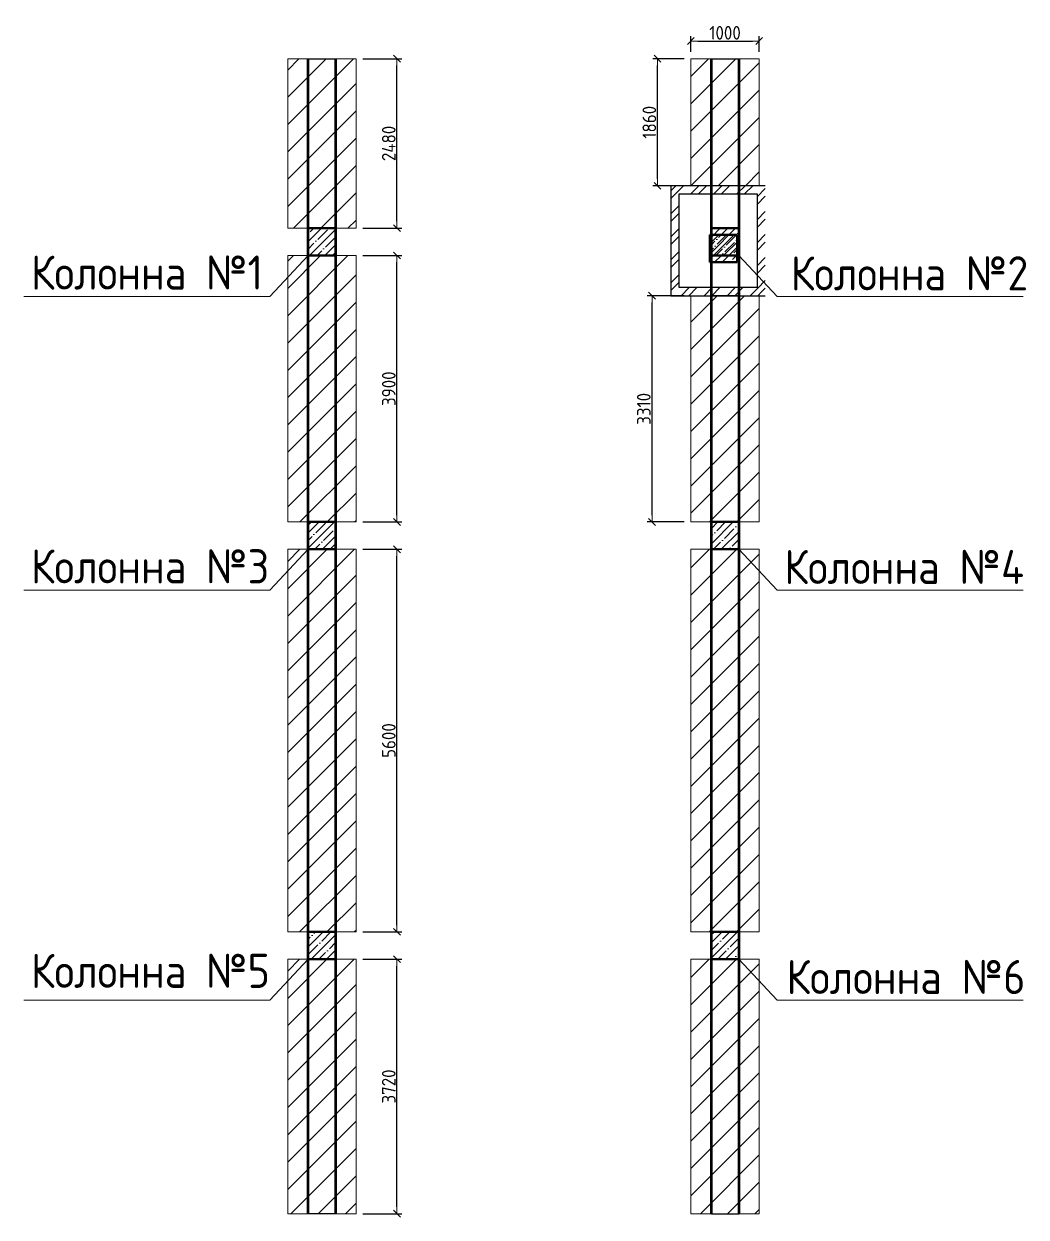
# Model space of a CAD drawing. Header units: millimetres. Extents: x -24360 to 609566, y -391049 to 148426.
# Drawn here: x 470010 to 484677, y -53635 to -36170 of the extents above; entities that cross this region are included whole.
import ezdxf

# ---------------------------------------------------------------- set-up
doc = ezdxf.new("R2010")
doc.units = ezdxf.units.MM
doc.linetypes.add('HIDDEN2', pattern=[4.7625, 3.175, -1.5875])
doc.layers.get('Defpoints').update_dxf_attribs({"color": 140})
for name, color, linetype, lineweight in [('АР_Колонны', 70, 'Continuous', 30), ('АР_Стены ЖБ', 7, 'Continuous', 30), ('АР_Стены кирпич', 32, 'Continuous', 25), ('АР_Стены ПЕНОблок', 52, 'Continuous', 20), ('АР_Штриховка', 8, 'Continuous', 0), ('основной', 250, 'Continuous', 15), ('осново', 7, 'Continuous', 30), ('Потолок штриховка', 200, 'Continuous', 15), ('Размеры', 7, 'Continuous', 15), ('Уголки', 1, 'Continuous', 30)]:
    doc.layers.add(name, color=color, linetype=linetype, lineweight=lineweight)
doc.layers.add('КР_Балки-0.5', color=60, linetype='Continuous', lineweight=50, plot=False)
doc.styles.add('СПДС', font='isocpeur.ttf', dxfattribs={"width": 0.9})
doc.dimstyles.new('Размера А3', dxfattribs={"dimtxt": 200, "dimasz": 100, "dimexe": 70, "dimexo": 100, "dimgap": 20, "dimtad": 1, "dimdec": 0, "dimrnd": 10, "dimzin": 0, "dimdsep": 46, "dimtxsty": 'СПДС', "dimblk": 'ARROWHEAD_6', "dimcen": 1, "dimclrd": 256, "dimclre": 256, "dimclrt": 256, "dimazin": 0, "dimtfac": 1, "dimtdec": 0, "dimtmove": 2, "dimatfit": 3, "dimfxl": 1, "dimtolj": 1, "dimtzin": 0, "dimarcsym": 0})
pattern_1 = [(45, (456049.42, -122660), (-168.3798, 168.3798), []), (45, (456161.68, -122660), (-168.3798, 168.3798), [])]
pattern_2 = [(45, (456070.6, -122560), (-112.2532, 112.2532), []), (45, (456182.85, -122560), (-112.2532, 112.2532), [198.4375, -39.6875, 0, -39.6875])]

# ---------------------------------------------------------------- blocks, each defined once
blk = doc.blocks.new('ARROWHEAD_6')
at = {"color": 0, "linetype": 'Continuous'}
for p, q in [((0, 0), (-1, 0)), ((-0.5, -0.5), (0.5, 0.5))]:
    blk.add_line(p, q, dxfattribs=at)
blk = doc.blocks.new('*D1080')
at = {"layer": 'Defpoints', "color": 0, "lineweight": 15, "transparency": 16777216}
for p in [(474871, -36680), (475470, -36680), (474871, -39160)]:
    blk.add_point(p, dxfattribs=at)
at = {"layer": 'Размеры', "lineweight": -2, "transparency": 16777216}
for p, q in [((474971, -36680), (475540, -36680)), ((475470, -39060), (475470, -36780)), ((474971, -39160), (475540, -39160))]:
    blk.add_line(p, q, dxfattribs=at)
at = {"layer": 'Размеры', "lineweight": -2, "transparency": 16777216, "xscale": 100, "yscale": 100, "zscale": 100}
for p, rotation in [((475470, -36680), 90), ((475470, -39160), 270)]:
    blk.add_blockref('ARROWHEAD_6', p, dxfattribs=dict(at, rotation=rotation))
at = {"layer": 'Размеры', "transparency": 16777216, "insert": (475350, -37920), "char_height": 200, "attachment_point": 5, "rotation": 90, "style": 'СПДС'}
blk.add_mtext('\\A1;2480', dxfattribs=at)
blk = doc.blocks.new('*D1081')
at = {"layer": 'Defpoints', "color": 0, "lineweight": 15, "transparency": 16777216}
for p in [(474871, -39560), (475470, -39560), (474871, -43460)]:
    blk.add_point(p, dxfattribs=at)
at = {"layer": 'Размеры', "lineweight": -2, "transparency": 16777216}
for p, q in [((474971, -39560), (475540, -39560)), ((475470, -43360), (475470, -39660)), ((474971, -43460), (475540, -43460))]:
    blk.add_line(p, q, dxfattribs=at)
at = {"layer": 'Размеры', "lineweight": -2, "transparency": 16777216, "xscale": 100, "yscale": 100, "zscale": 100}
for p, rotation in [((475470, -39560), 90), ((475470, -43460), 270)]:
    blk.add_blockref('ARROWHEAD_6', p, dxfattribs=dict(at, rotation=rotation))
at = {"layer": 'Размеры', "transparency": 16777216, "insert": (475350, -41510), "char_height": 200, "attachment_point": 5, "rotation": 90, "style": 'СПДС'}
blk.add_mtext('\\A1;3900', dxfattribs=at)
blk = doc.blocks.new('*D1082')
at = {"layer": 'Defpoints', "color": 0, "lineweight": 15, "transparency": 16777216}
for p in [(474871, -43860), (475470, -43860), (474871, -49460)]:
    blk.add_point(p, dxfattribs=at)
at = {"layer": 'Размеры', "lineweight": -2, "transparency": 16777216}
for p, q in [((474971, -43860), (475540, -43860)), ((475470, -49360), (475470, -43960)), ((474971, -49460), (475540, -49460))]:
    blk.add_line(p, q, dxfattribs=at)
at = {"layer": 'Размеры', "lineweight": -2, "transparency": 16777216, "xscale": 100, "yscale": 100, "zscale": 100}
for p, rotation in [((475470, -43860), 90), ((475470, -49460), 270)]:
    blk.add_blockref('ARROWHEAD_6', p, dxfattribs=dict(at, rotation=rotation))
at = {"layer": 'Размеры', "transparency": 16777216, "insert": (475350, -46660), "char_height": 200, "attachment_point": 5, "rotation": 90, "style": 'СПДС'}
blk.add_mtext('\\A1;5600', dxfattribs=at)
blk = doc.blocks.new('*D1083')
at = {"layer": 'Defpoints', "color": 0, "lineweight": 15, "transparency": 16777216}
for p in [(474871, -49860), (475470, -49860), (474871, -53585)]:
    blk.add_point(p, dxfattribs=at)
at = {"layer": 'Размеры', "lineweight": -2, "transparency": 16777216}
for p, q in [((474971, -49860), (475540, -49860)), ((475470, -53485), (475470, -49960)), ((474971, -53585), (475540, -53585))]:
    blk.add_line(p, q, dxfattribs=at)
at = {"layer": 'Размеры', "lineweight": -2, "transparency": 16777216, "xscale": 100, "yscale": 100, "zscale": 100}
for p, rotation in [((475470, -49860), 90), ((475470, -53585), 270)]:
    blk.add_blockref('ARROWHEAD_6', p, dxfattribs=dict(at, rotation=rotation))
at = {"layer": 'Размеры', "transparency": 16777216, "insert": (475350, -51723), "char_height": 200, "attachment_point": 5, "rotation": 90, "style": 'СПДС'}
blk.add_mtext('\\A1;3720', dxfattribs=at)
blk = doc.blocks.new('*D1093')
at = {"layer": 'Defpoints', "color": 0, "lineweight": 15, "transparency": 16777216}
for p in [(479283, -36680), (479771, -36680), (479771, -38540)]:
    blk.add_point(p, dxfattribs=at)
at = {"layer": 'Размеры', "lineweight": -2, "transparency": 16777216}
for p, q in [((479671, -36680), (479213, -36680)), ((479283, -38440), (479283, -36780)), ((479671, -38540), (479213, -38540))]:
    blk.add_line(p, q, dxfattribs=at)
at = {"layer": 'Размеры', "lineweight": -2, "transparency": 16777216, "xscale": 100, "yscale": 100, "zscale": 100}
for p, rotation in [((479283, -36680), 90), ((479283, -38540), 270)]:
    blk.add_blockref('ARROWHEAD_6', p, dxfattribs=dict(at, rotation=rotation))
at = {"layer": 'Размеры', "transparency": 16777216, "insert": (479163, -37610), "char_height": 200, "attachment_point": 5, "rotation": 90, "style": 'СПДС'}
blk.add_mtext('\\A1;1860', dxfattribs=at)
blk = doc.blocks.new('*D1094')
at = {"layer": 'Defpoints', "color": 0, "lineweight": 15, "transparency": 16777216}
for p in [(480771, -36421), (479771, -36680), (480771, -36680)]:
    blk.add_point(p, dxfattribs=at)
at = {"layer": 'Размеры', "lineweight": -2, "transparency": 16777216}
for p, q in [((479771, -36580), (479771, -36351)), ((479871, -36421), (480671, -36421)), ((480771, -36580), (480771, -36351))]:
    blk.add_line(p, q, dxfattribs=at)
at = {"layer": 'Размеры', "lineweight": -2, "transparency": 16777216, "xscale": 100, "yscale": 100, "zscale": 100, "rotation": 180}
blk.add_blockref('ARROWHEAD_6', (479771, -36421), dxfattribs=at)
at = {"layer": 'Размеры', "lineweight": -2, "transparency": 16777216, "xscale": 100, "yscale": 100, "zscale": 100}
blk.add_blockref('ARROWHEAD_6', (480771, -36421), dxfattribs=at)
at = {"layer": 'Размеры', "transparency": 16777216, "insert": (480271, -36301), "char_height": 200, "attachment_point": 5, "style": 'СПДС'}
blk.add_mtext('\\A1;1000', dxfattribs=at)
blk = doc.blocks.new('*D1095')
at = {"layer": 'Defpoints', "color": 0, "lineweight": 15, "transparency": 16777216}
for p in [(479202, -40149), (479771, -40149), (479771, -43460)]:
    blk.add_point(p, dxfattribs=at)
at = {"layer": 'Размеры', "lineweight": -2, "transparency": 16777216}
for p, q in [((479671, -40149), (479132, -40149)), ((479202, -43360), (479202, -40249)), ((479671, -43460), (479132, -43460))]:
    blk.add_line(p, q, dxfattribs=at)
at = {"layer": 'Размеры', "lineweight": -2, "transparency": 16777216, "xscale": 100, "yscale": 100, "zscale": 100}
for p, rotation in [((479202, -40149), 90), ((479202, -43460), 270)]:
    blk.add_blockref('ARROWHEAD_6', p, dxfattribs=dict(at, rotation=rotation))
at = {"layer": 'Размеры', "transparency": 16777216, "insert": (479082, -41805), "char_height": 200, "attachment_point": 5, "rotation": 90, "style": 'СПДС'}
blk.add_mtext('\\A1;3310', dxfattribs=at)

msp = doc.modelspace()

# ---------------------------------------------------------------- hatches: boundary and pattern name
at = {"layer": 'АР_Штриховка', "linetype": 'Continuous', "lineweight": 0, "true_color": 0x000000}
h = msp.add_hatch(dxfattribs=at)
h.set_pattern_fill('ANSI32', color=18, scale=25, style=0)
h.set_pattern_definition([(45, (456049.42, -122660), (-168.3798, 168.3798), []), (45, (456161.68, -122660), (-168.3798, 168.3798), [])])
h.paths.add_polyline_path([(479479.424, -38540), (479599.424, -38660), (480739.424, -38660), (480859.424, -38540)], flags=0)
h = msp.add_hatch(dxfattribs=at)
h.set_pattern_fill('ANSI32', color=18, scale=25, style=0)
h.set_pattern_definition([(45, (456049.42, -122660), (-168.3798, 168.3798), []), (45, (456161.68, -122660), (-168.3798, 168.3798), [])])
h.paths.add_polyline_path([(479479.424, -40149.127), (479599.424, -40029.127), (479599.424, -38660), (479479.424, -38540)], flags=0)
h = msp.add_hatch(dxfattribs=at)
h.set_pattern_fill('ANSI32', color=18, scale=25, angle=-360, style=0)
h.set_pattern_definition(pattern_1)
h.paths.add_polyline_path([(480859.424, -38540), (480739.424, -38660), (480739.424, -40029.127), (480859.424, -40149.127)], flags=0)
at = {"layer": 'АР_Штриховка', "linetype": 'Continuous', "lineweight": 5, "true_color": 0x000000}
h = msp.add_hatch(dxfattribs=at)
h.set_pattern_fill('ANSI35', color=18, scale=25, style=0)
h.set_pattern_definition(pattern_2)
h.paths.add_polyline_path([(474170.601, -39560.002), (474570.601, -39560.002), (474570.601, -39160.002), (474170.601, -39160.002)], flags=0)
h = msp.add_hatch(dxfattribs=at)
h.set_pattern_fill('ANSI35', color=18, scale=25, style=0)
h.set_pattern_definition([(45, (456049.42, -122660), (-112.2532, 112.2532), []), (45, (456161.68, -122660), (-112.2532, 112.2532), [198.4375, -39.6875, 0, -39.6875])])
h.paths.add_polyline_path([(480049.424, -39660), (480449.424, -39660), (480449.424, -39260), (480049.424, -39260)], flags=0)
h = msp.add_hatch(dxfattribs=at)
h.set_pattern_fill('ANSI35', color=18, scale=25, style=0)
h.set_pattern_definition(pattern_2)
h.paths.add_polyline_path([(480070.601, -39560.002), (480470.601, -39560.002), (480470.601, -39160.002), (480070.601, -39160.002)], flags=0)
at = {"layer": 'АР_Штриховка', "linetype": 'Continuous', "lineweight": 0, "true_color": 0x000000}
h = msp.add_hatch(dxfattribs=at)
h.set_pattern_fill('ANSI32', color=18, scale=25, angle=360, style=0)
h.set_pattern_definition(pattern_1)
h.paths.add_polyline_path([(480859.424, -40149.127), (480739.424, -40029.127), (479599.424, -40029.127), (479479.424, -40149.127)], flags=0)
at = {"layer": 'АР_Штриховка', "linetype": 'Continuous', "lineweight": 5, "true_color": 0x000000}
h = msp.add_hatch(dxfattribs=at)
h.set_pattern_fill('ANSI35', color=18, scale=25, style=0)
h.set_pattern_definition(pattern_2)
h.paths.add_polyline_path([(474170.601, -43860.002), (474570.601, -43860.002), (474570.601, -43460.002), (474170.601, -43460.002)], flags=0)
h = msp.add_hatch(dxfattribs=at)
h.set_pattern_fill('ANSI35', color=18, scale=25, style=0)
h.set_pattern_definition(pattern_2)
h.paths.add_polyline_path([(480070.601, -43860.002), (480470.601, -43860.002), (480470.601, -43460.002), (480070.601, -43460.002)], flags=0)
h = msp.add_hatch(dxfattribs=at)
h.set_pattern_fill('ANSI35', color=18, scale=25, style=0)
h.set_pattern_definition(pattern_2)
h.paths.add_polyline_path([(474170.601, -49860.002), (474570.601, -49860.002), (474570.601, -49460.002), (474170.601, -49460.002)], flags=0)
h = msp.add_hatch(dxfattribs=at)
h.set_pattern_fill('ANSI35', color=18, scale=25, style=0)
h.set_pattern_definition(pattern_2)
h.paths.add_polyline_path([(480070.601, -49860.002), (480470.601, -49860.002), (480470.601, -49460.002), (480070.601, -49460.002)], flags=0)
at = {"layer": 'основной'}
h = msp.add_hatch(dxfattribs=at)
h.set_pattern_fill('ANSI31', color=3, scale=89)
h.paths.add_polyline_path([(473870.601, -36680), (474870.601, -36680), (474870.601, -39160.002), (473870.601, -39160.002)])
h.paths.add_polyline_path([(473870.601, -39560.002), (474870.601, -39560.002), (474870.601, -43460.002), (473870.601, -43460.002)])
h.paths.add_polyline_path([(473870.601, -43860.002), (474870.601, -43860.002), (474870.601, -49460.002), (473870.601, -49460.002)])
h.paths.add_polyline_path([(473870.601, -49860.002), (474870.601, -49860.002), (474870.601, -53585.002), (473870.601, -53585.002)])
h.paths.add_polyline_path([(479770.601, -53585.002), (480770.601, -53585.002), (480770.601, -49860.002), (479770.601, -49860.002)])
h.paths.add_polyline_path([(479770.601, -49460.002), (480770.601, -49460.002), (480770.601, -43860.002), (479770.601, -43860.002)])
h.paths.add_polyline_path([(479770.601, -43460.002), (480770.601, -43460.002), (480770.601, -40149.127), (479770.601, -40149.127)])
h.paths.add_polyline_path([(479770.601, -36680), (480770.601, -36680), (480770.601, -38540), (479770.601, -38540)])

# ---------------------------------------------------------------- linework, layer by layer
for points in [[(474170.601, -36680), (474570.601, -36680), (474570.601, -39160.002), (474170.601, -39160.002)], [(480070.601, -36680), (480470.601, -36680), (480470.601, -38540), (480070.601, -38540)], [(474170.601, -43460.002), (474570.601, -43460.002), (474570.601, -39560.002), (474170.601, -39560.002)], [(480070.601, -43460.002), (480470.601, -43460.002), (480470.601, -40149.127), (480070.601, -40149.127)], [(474170.601, -43860.002), (474570.601, -43860.002), (474570.601, -49460.002), (474170.601, -49460.002)], [(480070.601, -43860.002), (480470.601, -43860.002), (480470.601, -49460.002), (480070.601, -49460.002)], [(474170.601, -49860.002), (474570.601, -49860.002), (474570.601, -53585.002), (474170.601, -53585.002)], [(480070.601, -53585.002), (480470.601, -53585.002), (480470.601, -49860.002), (480070.601, -49860.002)]]:
    msp.add_lwpolyline(points, close=True)
at = {"layer": 'АР_Колонны', "color": 18, "linetype": 'HIDDEN2', "lineweight": 25, "true_color": 0x000000}
for p, q in [((474170.601, -39160.002), (474570.601, -39160.002)), ((474170.601, -39560.002), (474170.601, -39160.002)), ((474570.601, -39160.002), (474570.601, -39560.002)), ((480049.424, -39260), (480449.424, -39260)), ((480049.424, -39660), (480049.424, -39260)), ((480070.601, -39160.002), (480470.601, -39160.002)), ((480070.601, -39560.002), (480070.601, -39160.002)), ((480449.424, -39260), (480449.424, -39660)), ((480470.601, -39160.002), (480470.601, -39560.002)), ((474570.601, -39560.002), (474170.601, -39560.002)), ((480470.601, -39560.002), (480070.601, -39560.002)), ((480449.424, -39660), (480049.424, -39660)), ((474170.601, -43460.002), (474570.601, -43460.002)), ((474170.601, -43860.002), (474170.601, -43460.002)), ((474570.601, -43460.002), (474570.601, -43860.002)), ((480070.601, -43460.002), (480470.601, -43460.002)), ((480070.601, -43860.002), (480070.601, -43460.002)), ((480470.601, -43460.002), (480470.601, -43860.002)), ((474570.601, -43860.002), (474170.601, -43860.002)), ((480470.601, -43860.002), (480070.601, -43860.002)), ((474170.601, -49460.002), (474570.601, -49460.002)), ((474170.601, -49860.002), (474170.601, -49460.002)), ((474570.601, -49460.002), (474570.601, -49860.002)), ((480070.601, -49460.002), (480470.601, -49460.002)), ((480070.601, -49860.002), (480070.601, -49460.002)), ((480470.601, -49460.002), (480470.601, -49860.002)), ((474570.601, -49860.002), (474170.601, -49860.002)), ((480470.601, -49860.002), (480070.601, -49860.002))]:
    msp.add_line(p, q, dxfattribs=at)
at = {"layer": 'АР_Колонны', "color": 18, "linetype": 'Continuous', "lineweight": 30, "true_color": 0x000000}
for p, q in [((474570.601, -39160.002), (474170.601, -39160.002)), ((474170.601, -39160.002), (474170.601, -39560.002)), ((474570.601, -39560.002), (474570.601, -39160.002)), ((480449.424, -39260), (480049.424, -39260)), ((480049.424, -39260), (480049.424, -39660)), ((480470.601, -39160.002), (480070.601, -39160.002)), ((480070.601, -39160.002), (480070.601, -39560.002)), ((480449.424, -39660), (480449.424, -39260)), ((480470.601, -39560.002), (480470.601, -39160.002)), ((474170.601, -39560.002), (474570.601, -39560.002)), ((480070.601, -39560.002), (480470.601, -39560.002)), ((480049.424, -39660), (480449.424, -39660)), ((474570.601, -43460.002), (474170.601, -43460.002)), ((474170.601, -43460.002), (474170.601, -43860.002)), ((474570.601, -43860.002), (474570.601, -43460.002)), ((480470.601, -43460.002), (480070.601, -43460.002)), ((480070.601, -43460.002), (480070.601, -43860.002)), ((480470.601, -43860.002), (480470.601, -43460.002)), ((474170.601, -43860.002), (474570.601, -43860.002)), ((480070.601, -43860.002), (480470.601, -43860.002)), ((474570.601, -49460.002), (474170.601, -49460.002)), ((474170.601, -49460.002), (474170.601, -49860.002)), ((474570.601, -49860.002), (474570.601, -49460.002)), ((480470.601, -49460.002), (480070.601, -49460.002)), ((480070.601, -49460.002), (480070.601, -49860.002)), ((480470.601, -49860.002), (480470.601, -49460.002)), ((474170.601, -49860.002), (474570.601, -49860.002)), ((480070.601, -49860.002), (480470.601, -49860.002))]:
    msp.add_line(p, q, dxfattribs=at)
at = {"layer": 'АР_Стены ЖБ', "color": 18, "linetype": 'Continuous', "lineweight": 40, "true_color": 0x000000}
for p, q in [((474570.601, -39160.002), (474170.601, -39160.002)), ((474170.601, -39160.002), (474170.601, -39560.002)), ((474570.601, -39560.002), (474570.601, -39160.002)), ((480449.424, -39260), (480049.424, -39260)), ((480049.424, -39260), (480049.424, -39660)), ((480470.601, -39160.002), (480070.601, -39160.002)), ((480070.601, -39160.002), (480070.601, -39560.002)), ((480449.424, -39660), (480449.424, -39260)), ((480470.601, -39560.002), (480470.601, -39160.002)), ((474170.601, -39560.002), (474570.601, -39560.002)), ((480070.601, -39560.002), (480470.601, -39560.002)), ((480049.424, -39660), (480449.424, -39660)), ((474570.601, -43460.002), (474170.601, -43460.002)), ((474170.601, -43460.002), (474170.601, -43860.002)), ((474570.601, -43860.002), (474570.601, -43460.002)), ((480470.601, -43460.002), (480070.601, -43460.002)), ((480070.601, -43460.002), (480070.601, -43860.002)), ((480470.601, -43860.002), (480470.601, -43460.002)), ((474170.601, -43860.002), (474570.601, -43860.002)), ((480070.601, -43860.002), (480470.601, -43860.002)), ((474570.601, -49460.002), (474170.601, -49460.002)), ((474170.601, -49460.002), (474170.601, -49860.002)), ((474570.601, -49860.002), (474570.601, -49460.002)), ((480470.601, -49460.002), (480070.601, -49460.002)), ((480070.601, -49460.002), (480070.601, -49860.002)), ((480470.601, -49860.002), (480470.601, -49460.002)), ((474170.601, -49860.002), (474570.601, -49860.002)), ((480070.601, -49860.002), (480470.601, -49860.002))]:
    msp.add_line(p, q, dxfattribs=at)
at = {"layer": 'АР_Стены кирпич', "color": 18, "linetype": 'Continuous', "lineweight": 25, "true_color": 0x000000}
for p, q in [((480859.424, -38540), (479479.424, -38540)), ((479479.424, -38540), (479479.424, -40149.127)), ((479599.424, -38660), (480739.424, -38660)), ((479599.424, -40029.127), (479599.424, -38660)), ((480739.424, -38660), (480739.424, -40029.127)), ((479479.424, -40149.127), (480859.424, -40149.127)), ((480739.424, -40029.127), (479599.424, -40029.127))]:
    msp.add_line(p, q, dxfattribs=at)
at = {"layer": 'АР_Стены ПЕНОблок', "color": 18, "linetype": 'Continuous', "lineweight": 20, "true_color": 0x000000}
for p, q in [((474570.602, -49460.002), (474570.602, -49540.002)), ((474570.602, -49780.002), (474570.602, -49860.002))]:
    msp.add_line(p, q, dxfattribs=at)
at = {"layer": 'КР_Балки-0.5', "color": 18, "ltscale": 200, "true_color": 0x000000}
for p, q in [((474170.601, -53585.002), (474170.601, -36680)), ((474170.601, -53585.002), (474170.601, -36680)), ((474570.601, -36680), (474570.601, -53585.002)), ((480070.601, -53585), (480070.601, -36680)), ((480070.601, -53585), (480070.601, -36680)), ((480470.601, -36680), (480470.601, -53585)), ((480470.601, -36680), (480470.601, -53585))]:
    msp.add_line(p, q, dxfattribs=at)
at = {"layer": 'основной'}
for points in [[(473870.601, -36680), (474870.601, -36680), (474870.601, -39160.002), (473870.601, -39160.002)], [(479770.601, -36680), (480770.601, -36680), (480770.601, -38540), (479770.601, -38540)], [(479770.601, -36680), (480770.601, -36680), (480770.601, -38540), (479770.601, -38540)], [(473870.601, -39560.002), (474870.601, -39560.002), (474870.601, -43460.002), (473870.601, -43460.002)], [(479770.601, -43460.002), (480770.601, -43460.002), (480770.601, -40149.127), (479770.601, -40149.127)], [(473870.601, -43860.002), (474870.601, -43860.002), (474870.601, -49460.002), (473870.601, -49460.002)], [(479770.601, -49460.002), (480770.601, -49460.002), (480770.601, -43860.002), (479770.601, -43860.002)], [(473870.601, -49860.002), (474870.601, -49860.002), (474870.601, -53585.002), (473870.601, -53585.002)], [(479770.601, -53585.002), (480770.601, -53585.002), (480770.601, -49860.002), (479770.601, -49860.002)]]:
    msp.add_lwpolyline(points, close=True, dxfattribs=at)
at = {"layer": 'основной', "lineweight": 15}
for points in [[(474170.601, -39560.002), (473610, -40160), (470010, -40160)], [(480470.601, -39560.002), (481031.203, -40160), (484631.203, -40160)], [(474170.601, -43860.002), (473610, -44460), (470010, -44460)], [(480470.601, -43860.002), (481031.203, -44460), (484631.203, -44460)], [(474170.601, -49860.002), (473610, -50460), (470010, -50460)], [(480470.601, -49860.002), (481031.203, -50460), (484631.203, -50460)]]:
    msp.add_lwpolyline(points, dxfattribs=at)
at = {"layer": 'Потолок штриховка', "color": 18, "true_color": 0x000000}
for points in [[(473870.601, -39160.002), (474170.601, -39160.002), (474170.601, -36680), (473870.601, -36680)], [(474570.601, -39160.002), (474870.601, -39160.002), (474870.601, -36680), (474570.601, -36680)], [(479770.601, -38540), (480070.601, -38540), (480070.601, -36680), (479770.601, -36680)], [(480470.601, -38540), (480770.601, -38540), (480770.601, -36680), (480470.601, -36680)], [(473870.601, -43460.002), (474170.601, -43460.002), (474170.601, -39560.002), (473870.601, -39560.002)], [(474570.601, -43460.002), (474870.601, -43460.002), (474870.601, -39560.002), (474570.601, -39560.002)], [(479770.601, -40149.127), (480070.601, -40149.127), (480070.601, -43460.002), (479770.601, -43460.002)], [(480470.601, -40149.127), (480770.601, -40149.127), (480770.601, -43460.002), (480470.601, -43460.002)], [(473870.601, -49460.002), (474170.601, -49460.002), (474170.601, -43860.002), (473870.601, -43860.002)], [(474570.601, -49460.002), (474870.601, -49460.002), (474870.601, -43860.002), (474570.601, -43860.002)], [(479770.601, -49460.002), (480070.601, -49460.002), (480070.601, -43860.002), (479770.601, -43860.002)], [(480470.601, -49460.002), (480770.601, -49460.002), (480770.601, -43860.002), (480470.601, -43860.002)], [(473870.601, -53585.002), (474170.601, -53585.002), (474170.601, -49860.002), (473870.601, -49860.002)], [(474570.601, -53585.002), (474870.601, -53585.002), (474870.601, -49860.002), (474570.601, -49860.002)], [(479770.601, -53585.002), (480070.601, -53585.002), (480070.601, -49860.002), (479770.601, -49860.002)], [(480470.601, -53585.002), (480770.601, -53585.002), (480770.601, -49860.002), (480470.601, -49860.002)]]:
    msp.add_lwpolyline(points, close=True, dxfattribs=at)
at = {"layer": 'Уголки'}
for points in [[(474170.601, -39160.002), (474170.601, -36680)], [(474570.601, -36680), (474570.601, -39160.002)], [(480070.601, -36680), (480070.601, -38540)], [(480470.601, -36680), (480470.601, -38540)], [(474170.601, -43460.002), (474170.601, -39560.002)], [(474570.601, -39560.002), (474570.601, -43460.002)], [(480070.601, -43460.002), (480070.601, -40149.127)], [(480470.601, -40149.127), (480470.601, -43460.002)], [(474170.601, -49460.002), (474170.601, -43860.002)], [(474570.601, -49460.001), (474570.601, -43860.001)], [(480070.601, -49460.002), (480070.601, -43860.002)], [(480470.601, -49460.001), (480470.601, -43860.001)], [(474170.601, -53585.002), (474170.601, -49860.002)], [(474570.601, -53585.001), (474570.601, -49860.001)], [(480070.601, -53585.002), (480070.601, -49860.002)], [(480470.601, -53585.001), (480470.601, -49860.001)]]:
    msp.add_lwpolyline(points, dxfattribs=at)

# ---------------------------------------------------------------- texts
at = {"layer": 'осново', "char_height": 500, "attachment_point": 1, "style": 'СПДС'}
for s, width, insert in [('Колонна №1', 3371.81454, (470113.353, -39560)), ('Колонна №2', 3371.81454, (481231.482, -39571.482)), ('Колонна №3', 3371.81454, (470113.353, -43860)), ('Колонна №4', 3653.92446, (481138.934, -43868.934)), ('Колонна №5', 3371.81454, (470113.353, -49780)), ('Колонна №6', 3371.81454, (481170, -49870))]:
    msp.add_mtext_dynamic_manual_height_columns(s, width=width, gutter_width=1678.372, heights=[0], dxfattribs=dict(at, insert=insert))

# ---------------------------------------------------------------- dimensions: what is measured, and where the dimension line sits
at = {"layer": 'Размеры'}
dim = msp.add_linear_dim(base=(480770.601, -36421.301), p1=(479770.601, -36680), p2=(480770.601, -36680), dimstyle='Размера А3', dxfattribs=at)
dim.commit()
dim.dimension.update_dxf_attribs({"geometry": '*D1094', "text_midpoint": (480270.601, -36301.301)})
for base, p1, p2, picture, middle in [((475470, -36680), (474870.601, -39160.002), (474870.601, -36680), '*D1080', (475350, -37920.001)), ((479282.559, -36680), (479770.601, -38540), (479770.601, -36680), '*D1093', (479162.559, -37610)), ((475470, -39560.002), (474870.601, -43460.002), (474870.601, -39560.002), '*D1081', (475350, -41510.002)), ((479201.915, -40149.127), (479770.601, -43460.002), (479770.601, -40149.127), '*D1095', (479081.915, -41804.564)), ((475470, -43860.002), (474870.601, -49460.002), (474870.601, -43860.002), '*D1082', (475350, -46660.002)), ((475470, -49860.002), (474870.601, -53585.002), (474870.601, -49860.002), '*D1083', (475350, -51722.502))]:
    dim = msp.add_linear_dim(base=base, p1=p1, p2=p2, angle=90, dimstyle='Размера А3', dxfattribs=at)
    dim.commit()
    dim.dimension.update_dxf_attribs({"geometry": picture, "text_midpoint": middle})

doc.saveas('drawing.dxf')
